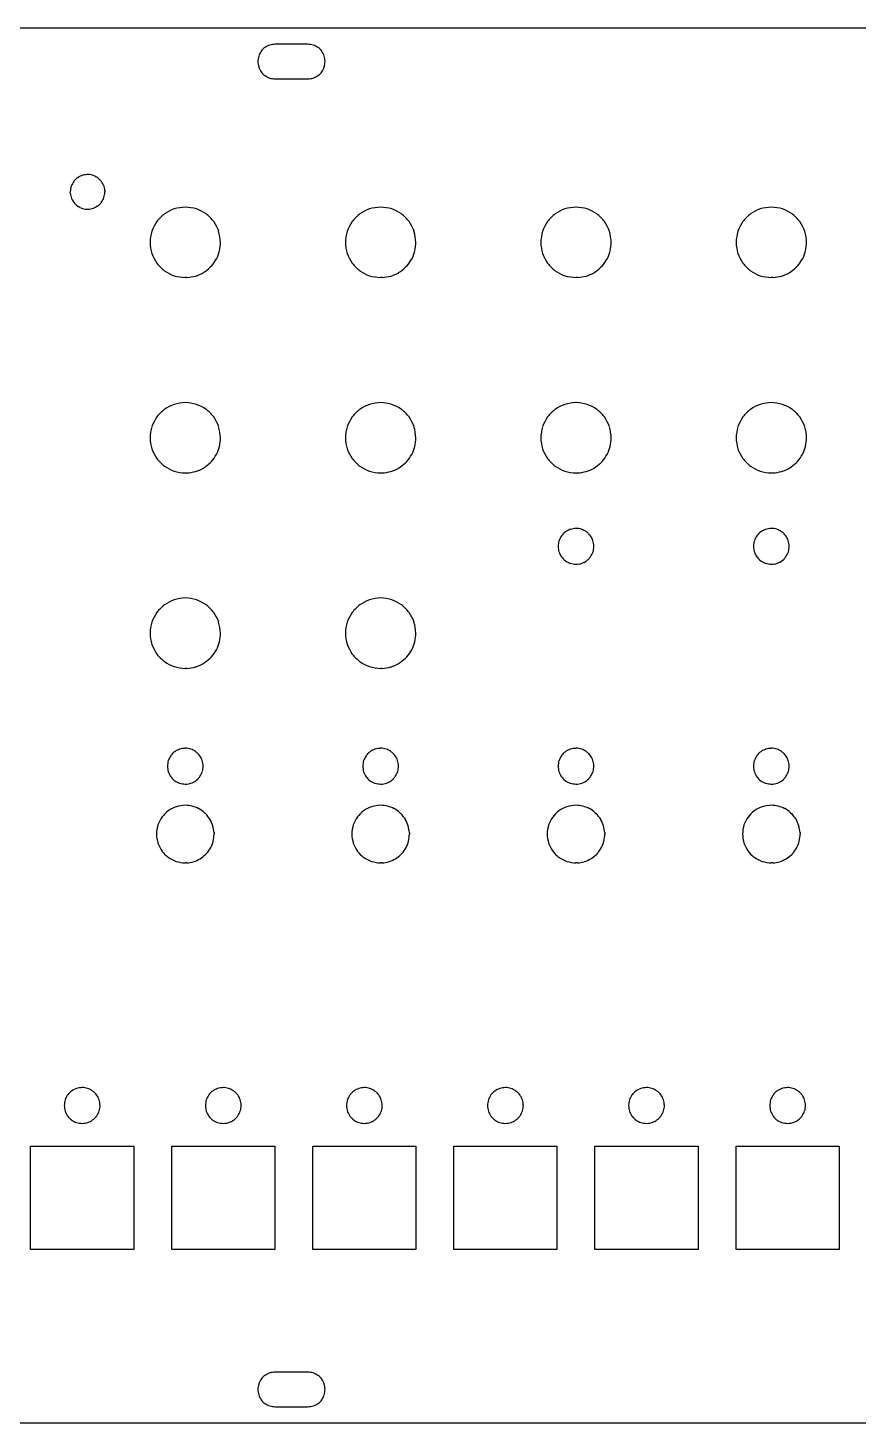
# Model space of a CAD drawing. Header units: millimetres. Extents: x 20 to 324, y 20 to 149.
# Drawn here: x 94.7 to 171.1, y 20 to 148.5 of the extents above; entities that cross this region are included whole.
import ezdxf

# ---------------------------------------------------------------- set-up
doc = ezdxf.new("R2010")
doc.units = ezdxf.units.MM
doc.layers.get('0').update_dxf_attribs({"linetype": 'CONTINUOUS'})

msp = doc.modelspace()

# ---------------------------------------------------------------- linework, layer by layer
for p, q in [((20, 148.5, 1.59), (324.3, 148.5, 1.59)), ((120.44, 147), (117.44, 147)), ((117.44, 143.8), (120.44, 143.8)), ((99.26, 134.73), (99.35, 134.79)), ((100.86, 134.84), (100.95, 134.79)), ((98.55, 133.29), (98.55, 133.4)), ((101.75, 133.51), (101.75, 133.4)), ((99.44, 131.96), (99.35, 132.01)), ((101.04, 132.07), (100.95, 132.01)), ((111.56, 126.57), (111.45, 126.45)), ((129.56, 126.57), (129.45, 126.45)), ((147.56, 126.57), (147.45, 126.45)), ((165.56, 126.57), (165.45, 126.45)), ((109.31, 125.5), (109.15, 125.5)), ((127.31, 125.5), (127.15, 125.5)), ((145.31, 125.5), (145.15, 125.5)), ((163.31, 125.5), (163.15, 125.5)), ((111.56, 108.57), (111.45, 108.45)), ((129.56, 108.57), (129.45, 108.45)), ((147.56, 108.57), (147.45, 108.45)), ((165.56, 108.57), (165.45, 108.45)), ((109.31, 107.5), (109.15, 107.5)), ((127.31, 107.5), (127.15, 107.5)), ((145.31, 107.5), (145.15, 107.5)), ((163.31, 107.5), (163.15, 107.5)), ((111.56, 90.57), (111.45, 90.45)), ((129.56, 90.57), (129.45, 90.45)), ((109.31, 89.5), (109.15, 89.5)), ((127.31, 89.5), (127.15, 89.5)), ((110.93, 76.21), (111.03, 76.12)), ((128.93, 76.21), (129.03, 76.12)), ((146.93, 76.21), (147.03, 76.12)), ((164.93, 76.21), (165.03, 76.12)), ((111.8, 74.38), (111.8, 74.25)), ((129.8, 74.38), (129.8, 74.25)), ((147.8, 74.38), (147.8, 74.25)), ((165.8, 74.38), (165.8, 74.25)), ((111.12, 72.47), (111.03, 72.38)), ((129.12, 72.47), (129.03, 72.38)), ((147.12, 72.47), (147.03, 72.38)), ((165.12, 72.47), (165.03, 72.38)), ((109.28, 71.6), (109.15, 71.6)), ((127.28, 71.6), (127.15, 71.6)), ((145.28, 71.6), (145.15, 71.6)), ((163.28, 71.6), (163.15, 71.6)), ((94.9, 45.5), (104.4, 45.5)), ((94.9, 36), (94.9, 45.5)), ((104.4, 45.5), (104.4, 36)), ((107.9, 45.5), (117.4, 45.5)), ((107.9, 36), (107.9, 45.5)), ((117.4, 45.5), (117.4, 36)), ((120.9, 45.5), (130.4, 45.5)), ((120.9, 36), (120.9, 45.5)), ((130.4, 45.5), (130.4, 36)), ((133.9, 45.5), (143.4, 45.5)), ((133.9, 36), (133.9, 45.5)), ((143.4, 45.5), (143.4, 36)), ((146.9, 45.5), (156.4, 45.5)), ((146.9, 36), (146.9, 45.5)), ((156.4, 45.5), (156.4, 36)), ((159.9, 45.5), (169.4, 45.5)), ((159.9, 36), (159.9, 45.5)), ((169.4, 45.5), (169.4, 36)), ((104.4, 36), (94.9, 36)), ((117.4, 36), (107.9, 36)), ((130.4, 36), (120.9, 36)), ((143.4, 36), (133.9, 36)), ((156.4, 36), (146.9, 36)), ((169.4, 36), (159.9, 36)), ((120.44, 24.7), (117.44, 24.7)), ((117.44, 21.5), (120.44, 21.5)), ((324.3, 20, 1.59), (20, 20, 1.59))]:
    msp.add_line(p, q)
for centre, radius, start, end in [((118.01, 144.83), 2.41, 129.1579, 140.8421), ((117.8, 144.7), 2.38, 111.395, 123.2961), ((117.57, 144.61), 2.39, 93.0087, 105.3161), ((120.31, 144.61), 2.39, 74.6839, 86.9913), ((120.08, 144.7), 2.38, 56.7039, 68.6051), ((119.87, 144.83), 2.41, 39.1579, 50.8421), ((118.23, 145.27), 2.39, 164.6838, 176.9912), ((118.23, 145.53), 2.39, 183.0088, 195.3162), ((118.14, 145.04), 2.38, 146.7039, 158.605), ((119.74, 145.04), 2.38, 21.3949, 33.2961), ((119.65, 145.27), 2.39, 3.0087, 15.3161), ((119.65, 145.53), 2.39, 344.6839, 356.9913), ((118.14, 145.76), 2.38, 201.395, 213.2961), ((118.01, 145.97), 2.41, 219.1579, 230.8421), ((117.8, 146.1), 2.38, 236.7039, 248.605), ((120.08, 146.1), 2.38, 291.395, 303.2961), ((119.87, 145.97), 2.41, 309.1579, 320.8421), ((119.74, 145.76), 2.38, 326.7039, 338.605), ((117.57, 146.19), 2.39, 254.6838, 266.9912), ((120.31, 146.19), 2.39, 273.0087, 285.3161), ((100.43, 132.65), 2.39, 104.2764, 116.8738), ((100.18, 132.6), 2.39, 85.6678, 98.0501), ((99.92, 132.64), 2.39, 66.9314, 79.465), ((100.94, 133.27), 2.39, 164.2764, 176.8737), ((100.86, 133.02), 2.39, 145.6678, 158.0501), ((100.69, 132.82), 2.39, 126.9314, 139.4651), ((99.64, 132.79), 2.39, 44.2764, 56.8737), ((99.47, 132.98), 2.39, 25.6678, 38.0501), ((99.38, 133.22), 2.39, 6.9314, 19.4651), ((100.92, 133.58), 2.39, 186.9314, 199.4651), ((100.83, 133.82), 2.39, 205.6678, 218.0501), ((99.61, 133.98), 2.39, 306.9314, 319.4651), ((99.44, 133.78), 2.39, 325.6678, 338.0501), ((99.36, 133.53), 2.39, 344.2764, 356.8737), ((100.66, 134.02), 2.39, 224.2764, 236.8737), ((100.38, 134.16), 2.39, 246.9314, 259.4651), ((100.12, 134.2), 2.39, 265.6678, 278.0501), ((99.87, 134.15), 2.39, 284.2764, 296.8738), ((110.32, 127.58), 4.89, 129.1579, 140.8421), ((109.89, 127.32), 4.84, 111.395, 123.2961), ((109.41, 127.15), 4.85, 93.0088, 105.3162), ((108.9, 127.15), 4.85, 74.6839, 86.9913), ((108.41, 127.32), 4.84, 56.7039, 68.6051), ((107.98, 127.58), 4.89, 39.1579, 50.8421), ((128.32, 127.58), 4.89, 129.1579, 140.8421), ((127.89, 127.32), 4.84, 111.395, 123.2961), ((127.41, 127.15), 4.85, 93.0088, 105.3162), ((126.9, 127.15), 4.85, 74.6839, 86.9913), ((126.41, 127.32), 4.84, 56.7039, 68.605), ((125.98, 127.58), 4.89, 39.1579, 50.8421), ((146.32, 127.58), 4.89, 129.1579, 140.8421), ((145.89, 127.32), 4.84, 111.395, 123.2961), ((145.41, 127.15), 4.85, 93.0088, 105.3162), ((144.9, 127.15), 4.85, 74.6839, 86.9913), ((144.41, 127.32), 4.84, 56.7039, 68.6051), ((143.99, 127.58), 4.89, 39.1579, 50.8421), ((164.32, 127.58), 4.89, 129.1579, 140.8421), ((163.89, 127.32), 4.84, 111.395, 123.2961), ((163.41, 127.15), 4.85, 93.0088, 105.3162), ((162.9, 127.15), 4.85, 74.6839, 86.9913), ((162.41, 127.32), 4.84, 56.7039, 68.605), ((161.98, 127.58), 4.89, 39.1579, 50.8421), ((110.58, 128.01), 4.84, 146.7039, 158.605), ((107.73, 128.01), 4.84, 21.395, 33.2961), ((128.58, 128.01), 4.84, 146.7039, 158.605), ((125.73, 128.01), 4.84, 21.395, 33.2961), ((146.58, 128.01), 4.84, 146.7039, 158.605), ((143.73, 128.01), 4.84, 21.395, 33.2961), ((164.58, 128.01), 4.84, 146.7039, 158.605), ((161.73, 128.01), 4.84, 21.395, 33.2961), ((110.75, 128.49), 4.85, 164.6839, 176.9912), ((110.75, 129), 4.85, 183.0087, 195.3161), ((107.55, 128.49), 4.85, 3.0088, 15.3162), ((107.54, 128.95), 4.86, 348.2394, 357.654), ((128.75, 128.49), 4.85, 164.6838, 176.9912), ((128.75, 129), 4.85, 183.0087, 195.3161), ((125.55, 128.49), 4.85, 3.0088, 15.3162), ((125.54, 128.95), 4.86, 348.2394, 357.654), ((146.75, 128.49), 4.85, 164.6839, 176.9912), ((146.75, 129), 4.85, 183.0087, 195.3161), ((143.56, 128.49), 4.85, 3.0088, 15.3162), ((143.54, 128.95), 4.86, 348.2394, 357.654), ((164.75, 128.49), 4.85, 164.6838, 176.9912), ((164.75, 129), 4.85, 183.0087, 195.3161), ((161.56, 128.49), 4.85, 3.0088, 15.3162), ((161.54, 128.95), 4.86, 348.2394, 357.654), ((110.58, 129.49), 4.84, 201.3949, 213.2961), ((107.83, 129.68), 4.86, 320.1815, 329.5686), ((107.64, 129.33), 4.87, 334.2364, 343.5629), ((128.58, 129.49), 4.84, 201.3949, 213.2961), ((125.83, 129.68), 4.86, 320.1815, 329.5686), ((125.64, 129.33), 4.87, 334.2365, 343.5629), ((146.58, 129.49), 4.84, 201.3949, 213.2961), ((143.83, 129.68), 4.86, 320.1815, 329.5686), ((143.64, 129.33), 4.87, 334.2364, 343.5629), ((164.58, 129.49), 4.84, 201.3949, 213.2961), ((161.83, 129.68), 4.86, 320.1815, 329.5686), ((161.64, 129.33), 4.87, 334.2365, 343.5629), ((110.32, 129.92), 4.89, 219.1579, 230.8421), ((109.89, 130.18), 4.84, 236.7039, 248.605), ((108.49, 130.23), 4.87, 289.2364, 298.5629), ((108.15, 130.03), 4.86, 303.2394, 312.654), ((128.32, 129.92), 4.89, 219.1579, 230.8421), ((127.89, 130.18), 4.84, 236.7039, 248.605), ((126.49, 130.23), 4.87, 289.2364, 298.5629), ((126.15, 130.03), 4.86, 303.2394, 312.654), ((146.32, 129.92), 4.89, 219.1579, 230.8421), ((145.89, 130.18), 4.84, 236.7039, 248.605), ((144.49, 130.23), 4.87, 289.2364, 298.5629), ((144.15, 130.03), 4.86, 303.2394, 312.654), ((164.32, 129.92), 4.89, 219.1579, 230.8421), ((163.89, 130.18), 4.84, 236.7039, 248.605), ((162.49, 130.23), 4.87, 289.2364, 298.5629), ((162.15, 130.03), 4.86, 303.2394, 312.654), ((109.41, 130.35), 4.85, 254.6838, 266.9912), ((108.87, 130.35), 4.86, 275.1815, 284.5686), ((127.41, 130.35), 4.85, 254.6838, 266.9912), ((126.87, 130.35), 4.86, 275.1815, 284.5686), ((145.41, 130.35), 4.85, 254.6838, 266.9912), ((144.87, 130.35), 4.86, 275.1815, 284.5686), ((163.41, 130.35), 4.85, 254.6838, 266.9912), ((162.87, 130.35), 4.86, 275.1815, 284.5686), ((110.32, 109.58), 4.89, 129.1579, 140.8421), ((109.89, 109.32), 4.84, 111.395, 123.2961), ((109.41, 109.15), 4.85, 93.0088, 105.3162), ((108.9, 109.15), 4.85, 74.6839, 86.9913), ((108.41, 109.32), 4.84, 56.7039, 68.6051), ((107.98, 109.58), 4.89, 39.1579, 50.8421), ((128.32, 109.58), 4.89, 129.1579, 140.8421), ((127.89, 109.32), 4.84, 111.395, 123.2961), ((127.41, 109.15), 4.85, 93.0088, 105.3161), ((126.9, 109.15), 4.85, 74.6839, 86.9913), ((126.41, 109.32), 4.84, 56.7039, 68.6051), ((125.98, 109.58), 4.89, 39.1579, 50.8421), ((146.32, 109.58), 4.89, 129.1579, 140.8421), ((145.89, 109.32), 4.84, 111.395, 123.2961), ((145.41, 109.15), 4.85, 93.0088, 105.3161), ((144.9, 109.15), 4.85, 74.6839, 86.9913), ((144.41, 109.32), 4.84, 56.7039, 68.6051), ((143.99, 109.58), 4.89, 39.1579, 50.8421), ((164.32, 109.58), 4.89, 129.1579, 140.8421), ((163.89, 109.32), 4.84, 111.395, 123.2961), ((163.41, 109.15), 4.85, 93.0088, 105.3161), ((162.9, 109.15), 4.85, 74.6839, 86.9913), ((162.41, 109.32), 4.84, 56.7039, 68.6051), ((161.98, 109.58), 4.89, 39.1579, 50.8421), ((110.58, 110.01), 4.84, 146.7039, 158.605), ((107.73, 110.01), 4.84, 21.395, 33.2961), ((128.58, 110.01), 4.84, 146.7039, 158.605), ((125.73, 110.01), 4.84, 21.395, 33.2961), ((146.58, 110.01), 4.84, 146.7039, 158.605), ((143.73, 110.01), 4.84, 21.395, 33.2961), ((164.58, 110.01), 4.84, 146.7039, 158.605), ((161.73, 110.01), 4.84, 21.395, 33.2961), ((110.75, 110.49), 4.85, 164.6838, 176.9912), ((110.75, 111), 4.85, 183.0087, 195.3161), ((107.55, 110.49), 4.85, 3.0088, 15.3162), ((107.54, 110.95), 4.86, 348.2394, 357.654), ((128.75, 110.49), 4.85, 164.6839, 176.9912), ((128.75, 111), 4.85, 183.0087, 195.3161), ((125.55, 110.49), 4.85, 3.0088, 15.3162), ((125.54, 110.95), 4.86, 348.2394, 357.654), ((146.75, 110.49), 4.85, 164.6838, 176.9912), ((146.75, 111), 4.85, 183.0087, 195.3161), ((143.56, 110.49), 4.85, 3.0088, 15.3162), ((143.54, 110.95), 4.86, 348.2394, 357.654), ((164.75, 110.49), 4.85, 164.6838, 176.9912), ((164.75, 111), 4.85, 183.0087, 195.3161), ((161.56, 110.49), 4.85, 3.0088, 15.3162), ((161.54, 110.95), 4.86, 348.2394, 357.654), ((110.58, 111.49), 4.84, 201.3949, 213.2961), ((107.64, 111.33), 4.87, 334.2364, 343.5629), ((128.58, 111.49), 4.84, 201.3949, 213.2961), ((125.64, 111.33), 4.87, 334.2364, 343.5629), ((146.58, 111.49), 4.84, 201.3949, 213.2961), ((143.64, 111.33), 4.87, 334.2364, 343.5629), ((164.58, 111.49), 4.84, 201.3949, 213.2961), ((161.64, 111.33), 4.87, 334.2364, 343.5629), ((110.32, 111.92), 4.89, 219.1579, 230.8421), ((109.89, 112.18), 4.84, 236.7039, 248.605), ((108.49, 112.23), 4.87, 289.2364, 298.5629), ((108.15, 112.03), 4.86, 303.2394, 312.654), ((107.83, 111.68), 4.86, 320.1815, 329.5686), ((128.32, 111.92), 4.89, 219.1579, 230.8421), ((127.89, 112.18), 4.84, 236.7039, 248.605), ((126.49, 112.23), 4.87, 289.2364, 298.5629), ((126.15, 112.03), 4.86, 303.2394, 312.654), ((125.83, 111.68), 4.86, 320.1815, 329.5686), ((146.32, 111.92), 4.89, 219.1579, 230.8421), ((145.89, 112.18), 4.84, 236.7039, 248.605), ((144.49, 112.23), 4.87, 289.2364, 298.5629), ((144.15, 112.03), 4.86, 303.2394, 312.654), ((143.83, 111.68), 4.86, 320.1815, 329.5686), ((164.32, 111.92), 4.89, 219.1579, 230.8421), ((163.89, 112.18), 4.84, 236.7039, 248.605), ((162.49, 112.23), 4.87, 289.2364, 298.5629), ((162.15, 112.03), 4.86, 303.2394, 312.654), ((161.83, 111.68), 4.86, 320.1815, 329.5686), ((109.41, 112.35), 4.85, 254.6838, 266.9912), ((108.87, 112.35), 4.86, 275.1815, 284.5686), ((127.41, 112.35), 4.85, 254.6838, 266.9912), ((126.87, 112.35), 4.86, 275.1815, 284.5686), ((145.41, 112.35), 4.85, 254.6838, 266.9912), ((144.87, 112.35), 4.86, 275.1815, 284.5686), ((163.41, 112.35), 4.85, 254.6838, 266.9912), ((162.87, 112.35), 4.86, 275.1815, 284.5686), ((145.88, 100.37), 2.46, 146.704, 158.6051), ((145.74, 100.16), 2.48, 129.1579, 140.8422), ((145.53, 100.03), 2.46, 111.395, 123.2961), ((145.28, 99.94), 2.46, 93.0088, 105.3162), ((145.03, 99.94), 2.47, 75.3194, 87.0739), ((144.79, 100.01), 2.47, 57.8094, 69.4828), ((144.62, 100.12), 2.47, 46.6467, 53.2488), ((144.49, 100.26), 2.47, 30.3193, 42.0738), ((163.88, 100.37), 2.46, 146.704, 158.6051), ((163.74, 100.16), 2.48, 129.1579, 140.8422), ((163.53, 100.03), 2.46, 111.395, 123.2961), ((163.28, 99.94), 2.46, 93.0088, 105.3162), ((163.03, 99.94), 2.47, 75.3194, 87.0739), ((162.79, 100.01), 2.47, 57.8093, 69.4828), ((162.62, 100.12), 2.47, 46.6467, 53.2488), ((162.49, 100.26), 2.47, 30.3193, 42.0738), ((145.96, 100.62), 2.46, 164.6839, 176.9913), ((145.96, 100.88), 2.46, 183.0087, 195.3161), ((144.41, 101.11), 2.47, 327.8094, 339.4828), ((144.37, 100.49), 2.47, 12.8094, 24.4828), ((144.34, 100.88), 2.47, 345.3193, 357.0737), ((144.33, 100.68), 2.47, 1.6468, 8.2489), ((163.96, 100.62), 2.46, 164.6839, 176.9913), ((163.96, 100.88), 2.46, 183.0087, 195.3161), ((162.41, 101.11), 2.47, 327.8094, 339.4829), ((162.37, 100.49), 2.47, 12.8093, 24.4828), ((162.34, 100.88), 2.47, 345.3194, 357.0738), ((162.33, 100.68), 2.47, 1.6468, 8.2488), ((145.88, 101.12), 2.46, 201.3949, 213.296), ((145.74, 101.34), 2.48, 219.1578, 230.842), ((145.53, 101.47), 2.46, 236.7038, 248.605), ((145.28, 101.56), 2.46, 254.6838, 266.9912), ((145.08, 101.57), 2.47, 271.6468, 278.2489), ((144.89, 101.53), 2.47, 282.8094, 294.4828), ((144.67, 101.41), 2.47, 300.3193, 312.0737), ((144.52, 101.28), 2.47, 316.6468, 323.2489), ((163.88, 101.12), 2.46, 201.3949, 213.296), ((163.74, 101.34), 2.48, 219.1578, 230.842), ((163.53, 101.47), 2.46, 236.7038, 248.605), ((163.28, 101.56), 2.46, 254.6838, 266.9912), ((163.08, 101.57), 2.47, 271.6468, 278.2489), ((162.89, 101.53), 2.47, 282.8094, 294.4828), ((162.67, 101.41), 2.47, 300.3193, 312.0738), ((162.52, 101.28), 2.47, 316.6467, 323.2489), ((110.32, 91.58), 4.89, 129.1579, 140.8421), ((109.89, 91.32), 4.84, 111.395, 123.2961), ((109.41, 91.15), 4.85, 93.0088, 105.3162), ((108.9, 91.15), 4.85, 74.6839, 86.9913), ((108.41, 91.32), 4.84, 56.7039, 68.605), ((107.98, 91.58), 4.89, 39.1579, 50.8421), ((128.32, 91.58), 4.89, 129.1579, 140.8421), ((127.89, 91.32), 4.84, 111.395, 123.2961), ((127.41, 91.15), 4.85, 93.0088, 105.3162), ((126.9, 91.15), 4.85, 74.6839, 86.9913), ((126.41, 91.32), 4.84, 56.7039, 68.6051), ((125.98, 91.58), 4.89, 39.1579, 50.8421), ((110.58, 92.01), 4.84, 146.7039, 158.605), ((107.73, 92.01), 4.84, 21.395, 33.2961), ((128.58, 92.01), 4.84, 146.7039, 158.605), ((125.73, 92.01), 4.84, 21.395, 33.2961), ((110.75, 92.49), 4.85, 164.6838, 176.9912), ((110.75, 93), 4.85, 183.0087, 195.3161), ((107.55, 92.49), 4.85, 3.0088, 15.3162), ((107.54, 92.95), 4.86, 348.2394, 357.654), ((128.75, 92.49), 4.85, 164.6839, 176.9912), ((128.75, 93), 4.85, 183.0087, 195.3161), ((125.55, 92.49), 4.85, 3.0088, 15.3162), ((125.54, 92.95), 4.86, 348.2394, 357.654), ((110.58, 93.49), 4.84, 201.395, 213.2961), ((107.64, 93.33), 4.87, 334.2365, 343.5629), ((128.58, 93.49), 4.84, 201.3949, 213.2961), ((125.64, 93.33), 4.87, 334.2364, 343.5629), ((110.32, 93.92), 4.89, 219.1579, 230.8421), ((109.89, 94.18), 4.84, 236.7039, 248.605), ((108.49, 94.23), 4.87, 289.2364, 298.5629), ((108.15, 94.03), 4.86, 303.2394, 312.654), ((107.83, 93.68), 4.86, 320.1815, 329.5686), ((128.32, 93.92), 4.89, 219.1579, 230.8421), ((127.89, 94.18), 4.84, 236.7039, 248.605), ((126.49, 94.23), 4.87, 289.2364, 298.5629), ((126.15, 94.03), 4.86, 303.2394, 312.654), ((125.83, 93.68), 4.86, 320.1815, 329.5686), ((109.41, 94.35), 4.85, 254.6838, 266.9912), ((108.87, 94.35), 4.86, 275.1814, 284.5685), ((127.41, 94.35), 4.85, 254.6838, 266.9912), ((126.87, 94.35), 4.86, 275.1814, 284.5685), ((109.96, 80.37), 2.46, 164.6839, 176.9913), ((109.88, 80.12), 2.46, 146.7039, 158.6051), ((109.74, 79.91), 2.48, 129.1579, 140.8421), ((109.53, 79.78), 2.46, 111.395, 123.2961), ((109.28, 79.69), 2.46, 93.0088, 105.3162), ((109.03, 79.69), 2.47, 75.3193, 87.0737), ((108.79, 79.76), 2.47, 57.8094, 69.4828), ((108.62, 79.87), 2.47, 46.6469, 53.2489), ((108.49, 80.01), 2.47, 30.3193, 42.0738), ((108.37, 80.24), 2.47, 12.8093, 24.4828), ((127.96, 80.37), 2.46, 164.6839, 176.9913), ((127.88, 80.12), 2.46, 146.704, 158.6051), ((127.74, 79.91), 2.48, 129.158, 140.8422), ((127.53, 79.78), 2.46, 111.395, 123.2962), ((127.28, 79.69), 2.46, 93.0088, 105.3162), ((127.03, 79.69), 2.47, 75.3193, 87.0738), ((126.79, 79.76), 2.47, 57.8094, 69.4828), ((126.62, 79.87), 2.47, 46.6468, 53.2489), ((126.49, 80.01), 2.47, 30.3193, 42.0738), ((126.37, 80.24), 2.47, 12.8093, 24.4828), ((145.96, 80.37), 2.46, 164.6839, 176.9913), ((145.88, 80.12), 2.46, 146.704, 158.6051), ((145.74, 79.91), 2.48, 129.1579, 140.8422), ((145.53, 79.78), 2.46, 111.395, 123.2961), ((145.28, 79.69), 2.46, 93.0088, 105.3162), ((145.03, 79.69), 2.47, 75.3194, 87.0738), ((144.79, 79.76), 2.47, 57.8094, 69.4828), ((144.62, 79.87), 2.47, 46.6467, 53.2488), ((144.49, 80.01), 2.47, 30.3193, 42.0738), ((144.37, 80.24), 2.47, 12.8094, 24.4828), ((163.96, 80.37), 2.46, 164.6839, 176.9913), ((163.88, 80.12), 2.46, 146.704, 158.6051), ((163.74, 79.91), 2.48, 129.1579, 140.8422), ((163.53, 79.78), 2.46, 111.395, 123.2961), ((163.28, 79.69), 2.46, 93.0088, 105.3162), ((163.03, 79.69), 2.47, 75.3194, 87.0738), ((162.79, 79.76), 2.47, 57.8094, 69.4828), ((162.62, 79.87), 2.47, 46.6467, 53.2488), ((162.49, 80.01), 2.47, 30.3194, 42.0738), ((162.37, 80.24), 2.47, 12.8093, 24.4828), ((109.96, 80.63), 2.46, 183.0087, 195.3161), ((109.88, 80.87), 2.46, 201.3949, 213.2961), ((108.41, 80.86), 2.47, 327.8094, 339.4828), ((108.34, 80.63), 2.47, 345.3194, 357.0739), ((108.33, 80.43), 2.47, 1.6466, 8.2488), ((127.96, 80.63), 2.46, 183.0087, 195.3161), ((127.88, 80.87), 2.46, 201.3949, 213.296), ((126.41, 80.86), 2.47, 327.8094, 339.4828), ((126.34, 80.63), 2.47, 345.3194, 357.0738), ((126.33, 80.43), 2.47, 1.6468, 8.2488), ((145.96, 80.63), 2.46, 183.0087, 195.3161), ((145.88, 80.87), 2.46, 201.3949, 213.296), ((144.41, 80.86), 2.47, 327.8094, 339.4828), ((144.34, 80.63), 2.47, 345.3193, 357.0737), ((144.33, 80.43), 2.47, 1.6468, 8.2489), ((163.96, 80.63), 2.46, 183.0087, 195.3161), ((163.88, 80.87), 2.46, 201.3949, 213.296), ((162.41, 80.86), 2.47, 327.8094, 339.4828), ((162.34, 80.63), 2.47, 345.3194, 357.0739), ((162.33, 80.43), 2.47, 1.6466, 8.2488), ((109.74, 81.09), 2.48, 219.1579, 230.8421), ((109.53, 81.22), 2.46, 236.7039, 248.605), ((109.28, 81.31), 2.46, 254.6838, 266.9912), ((109.08, 81.32), 2.47, 271.6468, 278.2489), ((108.89, 81.28), 2.47, 282.8094, 294.4828), ((108.67, 81.16), 2.47, 300.3193, 312.0737), ((108.52, 81.03), 2.47, 316.6468, 323.2489), ((127.74, 81.09), 2.48, 219.1578, 230.842), ((127.53, 81.22), 2.46, 236.7038, 248.605), ((127.28, 81.31), 2.46, 254.6838, 266.9912), ((127.08, 81.32), 2.47, 271.6468, 278.2489), ((126.89, 81.28), 2.47, 282.8094, 294.4828), ((126.67, 81.16), 2.47, 300.3193, 312.0738), ((126.52, 81.03), 2.47, 316.6467, 323.2488), ((145.74, 81.09), 2.48, 219.1578, 230.842), ((145.53, 81.22), 2.46, 236.7038, 248.605), ((145.28, 81.31), 2.46, 254.6838, 266.9912), ((145.08, 81.32), 2.47, 271.6468, 278.2489), ((144.89, 81.28), 2.47, 282.8094, 294.4828), ((144.67, 81.16), 2.47, 300.3193, 312.0738), ((144.52, 81.03), 2.47, 316.6468, 323.2489), ((163.74, 81.09), 2.48, 219.1578, 230.842), ((163.53, 81.22), 2.46, 236.7038, 248.605), ((163.28, 81.31), 2.46, 254.6838, 266.9912), ((163.08, 81.32), 2.47, 271.6468, 278.2489), ((162.89, 81.28), 2.47, 282.8094, 294.4828), ((162.67, 81.16), 2.47, 300.3193, 312.0738), ((162.52, 81.03), 2.47, 316.6467, 323.2488), ((110.1, 73.3), 3.99, 129.1579, 140.8421), ((109.75, 73.09), 3.95, 111.395, 123.2961), ((109.36, 72.95), 3.96, 93.0088, 105.3162), ((108.99, 72.94), 3.97, 78.2395, 87.654), ((108.67, 73.01), 3.97, 64.2365, 73.5629), ((108.39, 73.17), 3.97, 50.1815, 59.5686), ((108.11, 73.44), 3.97, 33.2395, 42.654), ((128.1, 73.3), 3.99, 129.1579, 140.8421), ((127.75, 73.09), 3.95, 111.395, 123.2961), ((127.36, 72.95), 3.96, 93.0088, 105.3162), ((126.99, 72.94), 3.97, 78.2395, 87.654), ((126.67, 73.01), 3.97, 64.2365, 73.5629), ((126.39, 73.17), 3.97, 50.1815, 59.5686), ((126.11, 73.44), 3.97, 33.2394, 42.654), ((146.1, 73.3), 3.99, 129.1579, 140.8421), ((145.75, 73.09), 3.95, 111.395, 123.2961), ((145.36, 72.95), 3.96, 93.0088, 105.3162), ((144.99, 72.94), 3.97, 78.2395, 87.654), ((144.67, 73.01), 3.97, 64.2365, 73.5629), ((144.39, 73.17), 3.97, 50.1815, 59.5686), ((144.11, 73.44), 3.97, 33.2394, 42.654), ((164.1, 73.3), 3.99, 129.1579, 140.8421), ((163.76, 73.09), 3.95, 111.395, 123.2961), ((163.36, 72.95), 3.96, 93.0088, 105.3162), ((162.99, 72.94), 3.97, 78.2395, 87.654), ((162.67, 73.01), 3.97, 64.2365, 73.5629), ((162.39, 73.17), 3.97, 50.1815, 59.5686), ((162.11, 73.44), 3.97, 33.2395, 42.654), ((110.45, 74.04), 3.96, 164.6839, 176.9913), ((110.31, 73.65), 3.95, 146.7039, 158.6051), ((107.94, 73.71), 3.97, 19.2364, 28.5629), ((107.85, 74.02), 3.97, 5.1814, 14.5685), ((128.45, 74.04), 3.96, 164.6839, 176.9913), ((128.31, 73.65), 3.95, 146.7039, 158.6051), ((125.94, 73.71), 3.97, 19.2364, 28.5629), ((125.85, 74.02), 3.97, 5.1815, 14.5686), ((146.45, 74.04), 3.96, 164.6839, 176.9913), ((146.31, 73.65), 3.95, 146.7039, 158.6051), ((143.94, 73.71), 3.97, 19.2364, 28.5629), ((143.85, 74.02), 3.97, 5.1815, 14.5686), ((164.45, 74.04), 3.96, 164.6839, 176.9913), ((164.31, 73.65), 3.95, 146.7039, 158.6051), ((161.94, 73.71), 3.97, 19.2364, 28.5629), ((161.85, 74.02), 3.97, 5.1814, 14.5685), ((110.45, 74.46), 3.96, 183.0087, 195.3161), ((110.31, 74.85), 3.95, 201.3949, 213.2961), ((107.92, 74.73), 3.97, 334.2364, 343.5629), ((107.84, 74.41), 3.97, 348.2395, 357.6541), ((128.45, 74.46), 3.96, 183.0087, 195.3161), ((128.31, 74.85), 3.95, 201.3949, 213.2961), ((125.92, 74.73), 3.97, 334.2364, 343.5629), ((125.84, 74.41), 3.97, 348.2394, 357.654), ((146.45, 74.46), 3.96, 183.0087, 195.3161), ((146.31, 74.85), 3.95, 201.3949, 213.2961), ((143.92, 74.73), 3.97, 334.2364, 343.5629), ((143.84, 74.41), 3.97, 348.2394, 357.654), ((164.45, 74.46), 3.96, 183.0087, 195.3161), ((164.31, 74.85), 3.95, 201.3949, 213.2961), ((161.92, 74.73), 3.97, 334.2364, 343.5629), ((161.84, 74.41), 3.97, 348.2395, 357.6541), ((110.1, 75.2), 3.99, 219.1579, 230.8421), ((109.75, 75.41), 3.95, 236.7039, 248.605), ((108.62, 75.46), 3.97, 289.2364, 298.5628), ((108.34, 75.29), 3.97, 303.2394, 312.6539), ((108.07, 75.01), 3.97, 320.1815, 329.5686), ((128.1, 75.2), 3.99, 219.1579, 230.8421), ((127.75, 75.41), 3.95, 236.7039, 248.605), ((126.61, 75.46), 3.97, 289.2364, 298.5628), ((126.34, 75.29), 3.97, 303.2394, 312.6539), ((126.07, 75.01), 3.97, 320.1815, 329.5686), ((146.1, 75.2), 3.99, 219.1579, 230.8421), ((145.75, 75.41), 3.95, 236.7039, 248.605), ((144.61, 75.46), 3.97, 289.2364, 298.5628), ((144.34, 75.29), 3.97, 303.2394, 312.6539), ((144.07, 75.01), 3.97, 320.1815, 329.5686), ((164.1, 75.2), 3.99, 219.1579, 230.8421), ((163.76, 75.41), 3.95, 236.7039, 248.605), ((162.62, 75.46), 3.97, 289.2364, 298.5628), ((162.34, 75.29), 3.97, 303.2394, 312.6539), ((162.07, 75.01), 3.97, 320.1815, 329.5686), ((109.36, 75.55), 3.96, 254.6838, 266.9912), ((108.92, 75.55), 3.97, 275.1814, 284.5685), ((127.36, 75.55), 3.96, 254.6838, 266.9912), ((126.92, 75.55), 3.97, 275.1814, 284.5685), ((145.36, 75.55), 3.96, 254.6838, 266.9912), ((144.92, 75.55), 3.97, 275.1814, 284.5685), ((163.36, 75.55), 3.96, 254.6838, 266.9912), ((162.93, 75.55), 3.97, 275.1814, 284.5685), ((100.37, 48.87), 2.46, 146.704, 158.6051), ((100.24, 48.66), 2.48, 129.158, 140.8422), ((100.03, 48.53), 2.46, 111.395, 123.2962), ((99.78, 48.44), 2.46, 93.0088, 105.3162), ((99.52, 48.44), 2.47, 75.3193, 87.0738), ((99.28, 48.51), 2.47, 57.8094, 69.4828), ((99.12, 48.62), 2.47, 46.6469, 53.2489), ((98.99, 48.76), 2.47, 30.3193, 42.0737), ((113.37, 48.87), 2.46, 146.7039, 158.6051), ((113.24, 48.66), 2.48, 129.1579, 140.8421), ((113.03, 48.53), 2.46, 111.395, 123.2961), ((112.78, 48.44), 2.46, 93.0088, 105.3162), ((112.52, 48.44), 2.47, 75.3193, 87.0737), ((112.28, 48.51), 2.47, 57.8094, 69.4828), ((112.12, 48.62), 2.47, 46.6469, 53.2489), ((111.99, 48.76), 2.47, 30.3193, 42.0737), ((126.37, 48.87), 2.46, 146.704, 158.6051), ((126.24, 48.66), 2.48, 129.158, 140.8422), ((126.03, 48.53), 2.46, 111.395, 123.2962), ((125.78, 48.44), 2.46, 93.0088, 105.3162), ((125.52, 48.44), 2.47, 75.3193, 87.0738), ((125.28, 48.51), 2.47, 57.8094, 69.4828), ((125.12, 48.62), 2.47, 46.6469, 53.2489), ((124.99, 48.76), 2.47, 30.3193, 42.0737), ((139.37, 48.87), 2.46, 146.704, 158.6051), ((139.24, 48.66), 2.48, 129.158, 140.8422), ((139.03, 48.53), 2.46, 111.395, 123.2962), ((138.78, 48.44), 2.46, 93.0088, 105.3162), ((138.52, 48.44), 2.47, 75.3193, 87.0737), ((138.28, 48.51), 2.47, 57.8094, 69.4828), ((138.12, 48.62), 2.47, 46.6468, 53.2489), ((137.99, 48.76), 2.47, 30.3193, 42.0737), ((152.37, 48.87), 2.46, 146.704, 158.6051), ((152.24, 48.66), 2.48, 129.158, 140.8422), ((152.03, 48.53), 2.46, 111.395, 123.2962), ((151.78, 48.44), 2.46, 93.0088, 105.3162), ((151.52, 48.44), 2.47, 75.3193, 87.0738), ((151.28, 48.51), 2.47, 57.8094, 69.4828), ((151.12, 48.62), 2.47, 46.6468, 53.2489), ((150.99, 48.76), 2.47, 30.3194, 42.0738), ((165.37, 48.87), 2.46, 146.704, 158.6051), ((165.24, 48.66), 2.48, 129.158, 140.8422), ((165.03, 48.53), 2.46, 111.395, 123.2962), ((164.78, 48.44), 2.46, 93.0088, 105.3162), ((164.52, 48.44), 2.47, 75.3193, 87.0738), ((164.28, 48.51), 2.47, 57.8094, 69.4828), ((164.12, 48.62), 2.47, 46.6469, 53.2489), ((163.99, 48.76), 2.47, 30.3193, 42.0737), ((100.46, 49.12), 2.46, 164.6839, 176.9913), ((100.46, 49.38), 2.46, 183.0087, 195.3161), ((98.87, 48.99), 2.47, 12.8093, 24.4828), ((98.84, 49.38), 2.47, 345.3194, 357.0739), ((98.83, 49.18), 2.47, 1.6467, 8.2488), ((113.46, 49.12), 2.46, 164.6839, 176.9913), ((113.46, 49.38), 2.46, 183.0087, 195.3161), ((111.87, 48.99), 2.47, 12.8094, 24.4828), ((111.84, 49.38), 2.47, 345.3193, 357.0738), ((111.83, 49.18), 2.47, 1.6468, 8.2489), ((126.46, 49.12), 2.46, 164.6839, 176.9913), ((126.46, 49.38), 2.46, 183.0087, 195.3161), ((124.87, 48.99), 2.47, 12.8093, 24.4828), ((124.84, 49.38), 2.47, 345.3194, 357.0739), ((124.83, 49.18), 2.47, 1.6467, 8.2488), ((139.46, 49.12), 2.46, 164.6839, 176.9913), ((139.46, 49.38), 2.46, 183.0087, 195.3161), ((137.87, 48.99), 2.47, 12.8094, 24.4828), ((137.84, 49.38), 2.47, 345.3193, 357.0738), ((137.83, 49.18), 2.47, 1.6468, 8.2489), ((152.46, 49.12), 2.46, 164.6839, 176.9913), ((152.46, 49.38), 2.46, 183.0087, 195.3161), ((150.87, 48.99), 2.47, 12.8093, 24.4828), ((150.84, 49.38), 2.47, 345.3194, 357.0739), ((150.83, 49.18), 2.47, 1.6467, 8.2488), ((165.46, 49.12), 2.46, 164.6839, 176.9913), ((165.46, 49.38), 2.46, 183.0087, 195.3161), ((163.87, 48.99), 2.47, 12.8093, 24.4828), ((163.84, 49.38), 2.47, 345.3194, 357.0739), ((163.83, 49.18), 2.47, 1.6467, 8.2488), ((100.37, 49.63), 2.46, 201.3949, 213.296), ((100.24, 49.84), 2.48, 219.1578, 230.8421), ((100.03, 49.97), 2.46, 236.7039, 248.605), ((99.78, 50.06), 2.46, 254.6838, 266.9912), ((99.58, 50.07), 2.47, 271.6468, 278.2488), ((99.39, 50.03), 2.47, 282.8093, 294.4828), ((99.16, 49.91), 2.47, 300.3193, 312.0738), ((99.02, 49.78), 2.47, 316.6468, 323.2489), ((98.91, 49.62), 2.47, 327.8094, 339.4828), ((113.37, 49.63), 2.46, 201.3949, 213.2961), ((113.24, 49.84), 2.48, 219.1579, 230.8421), ((113.03, 49.97), 2.46, 236.7039, 248.605), ((112.78, 50.06), 2.46, 254.6838, 266.9912), ((112.58, 50.07), 2.47, 271.6468, 278.2489), ((112.39, 50.03), 2.47, 282.8094, 294.4828), ((112.16, 49.91), 2.47, 300.3193, 312.0738), ((112.02, 49.78), 2.47, 316.6468, 323.2489), ((111.91, 49.62), 2.47, 327.8094, 339.4828), ((126.37, 49.63), 2.46, 201.3949, 213.296), ((126.24, 49.84), 2.48, 219.1578, 230.8421), ((126.03, 49.97), 2.46, 236.7039, 248.605), ((125.78, 50.06), 2.46, 254.6838, 266.9912), ((125.58, 50.07), 2.47, 271.6468, 278.2488), ((125.39, 50.03), 2.47, 282.8093, 294.4828), ((125.16, 49.91), 2.47, 300.3193, 312.0738), ((125.02, 49.78), 2.47, 316.6468, 323.2489), ((124.91, 49.62), 2.47, 327.8094, 339.4828), ((139.37, 49.63), 2.46, 201.3949, 213.296), ((139.24, 49.84), 2.48, 219.1578, 230.8421), ((139.03, 49.97), 2.46, 236.7039, 248.605), ((138.78, 50.06), 2.46, 254.6838, 266.9912), ((138.58, 50.07), 2.47, 271.6468, 278.2489), ((138.39, 50.03), 2.47, 282.8093, 294.4828), ((138.16, 49.91), 2.47, 300.3193, 312.0738), ((138.02, 49.78), 2.47, 316.6468, 323.2489), ((137.91, 49.62), 2.47, 327.8094, 339.4828), ((152.37, 49.63), 2.46, 201.3949, 213.296), ((152.24, 49.84), 2.48, 219.1578, 230.8421), ((152.03, 49.97), 2.46, 236.7039, 248.605), ((151.78, 50.06), 2.46, 254.6838, 266.9912), ((151.58, 50.07), 2.47, 271.6468, 278.2488), ((151.39, 50.03), 2.47, 282.8093, 294.4828), ((151.16, 49.91), 2.47, 300.3193, 312.0738), ((151.02, 49.78), 2.47, 316.6467, 323.2488), ((150.91, 49.62), 2.47, 327.8093, 339.4828), ((165.37, 49.63), 2.46, 201.3949, 213.296), ((165.24, 49.84), 2.48, 219.1578, 230.8421), ((165.03, 49.97), 2.46, 236.7039, 248.605), ((164.78, 50.06), 2.46, 254.6838, 266.9912), ((164.58, 50.07), 2.47, 271.6468, 278.2488), ((164.39, 50.03), 2.47, 282.8093, 294.4828), ((164.16, 49.91), 2.47, 300.3193, 312.0738), ((164.02, 49.78), 2.47, 316.6468, 323.2489), ((163.91, 49.62), 2.47, 327.8094, 339.4828), ((117.8, 22.4), 2.38, 111.395, 123.2961), ((117.57, 22.31), 2.39, 93.0087, 105.3161), ((120.31, 22.31), 2.39, 74.6839, 86.9913), ((120.08, 22.4), 2.38, 56.7039, 68.6051), ((118.23, 22.97), 2.39, 164.6838, 176.9912), ((118.14, 22.74), 2.38, 146.7039, 158.605), ((118.01, 22.53), 2.41, 129.1579, 140.8421), ((119.87, 22.53), 2.41, 39.1579, 50.8421), ((119.74, 22.74), 2.38, 21.3949, 33.2961), ((119.65, 22.97), 2.39, 3.0087, 15.3161), ((118.23, 23.23), 2.39, 183.0088, 195.3162), ((118.14, 23.46), 2.38, 201.395, 213.2961), ((118.01, 23.67), 2.41, 219.1579, 230.8421), ((119.87, 23.67), 2.41, 309.1579, 320.8421), ((119.74, 23.46), 2.38, 326.7039, 338.605), ((119.65, 23.23), 2.39, 344.6839, 356.9913), ((117.8, 23.8), 2.38, 236.7039, 248.605), ((117.57, 23.89), 2.39, 254.6839, 266.9913), ((120.31, 23.89), 2.39, 273.0087, 285.3161), ((120.08, 23.8), 2.38, 291.3949, 303.2961)]:
    msp.add_arc(centre, radius, start, end)

doc.saveas('drawing.dxf')
